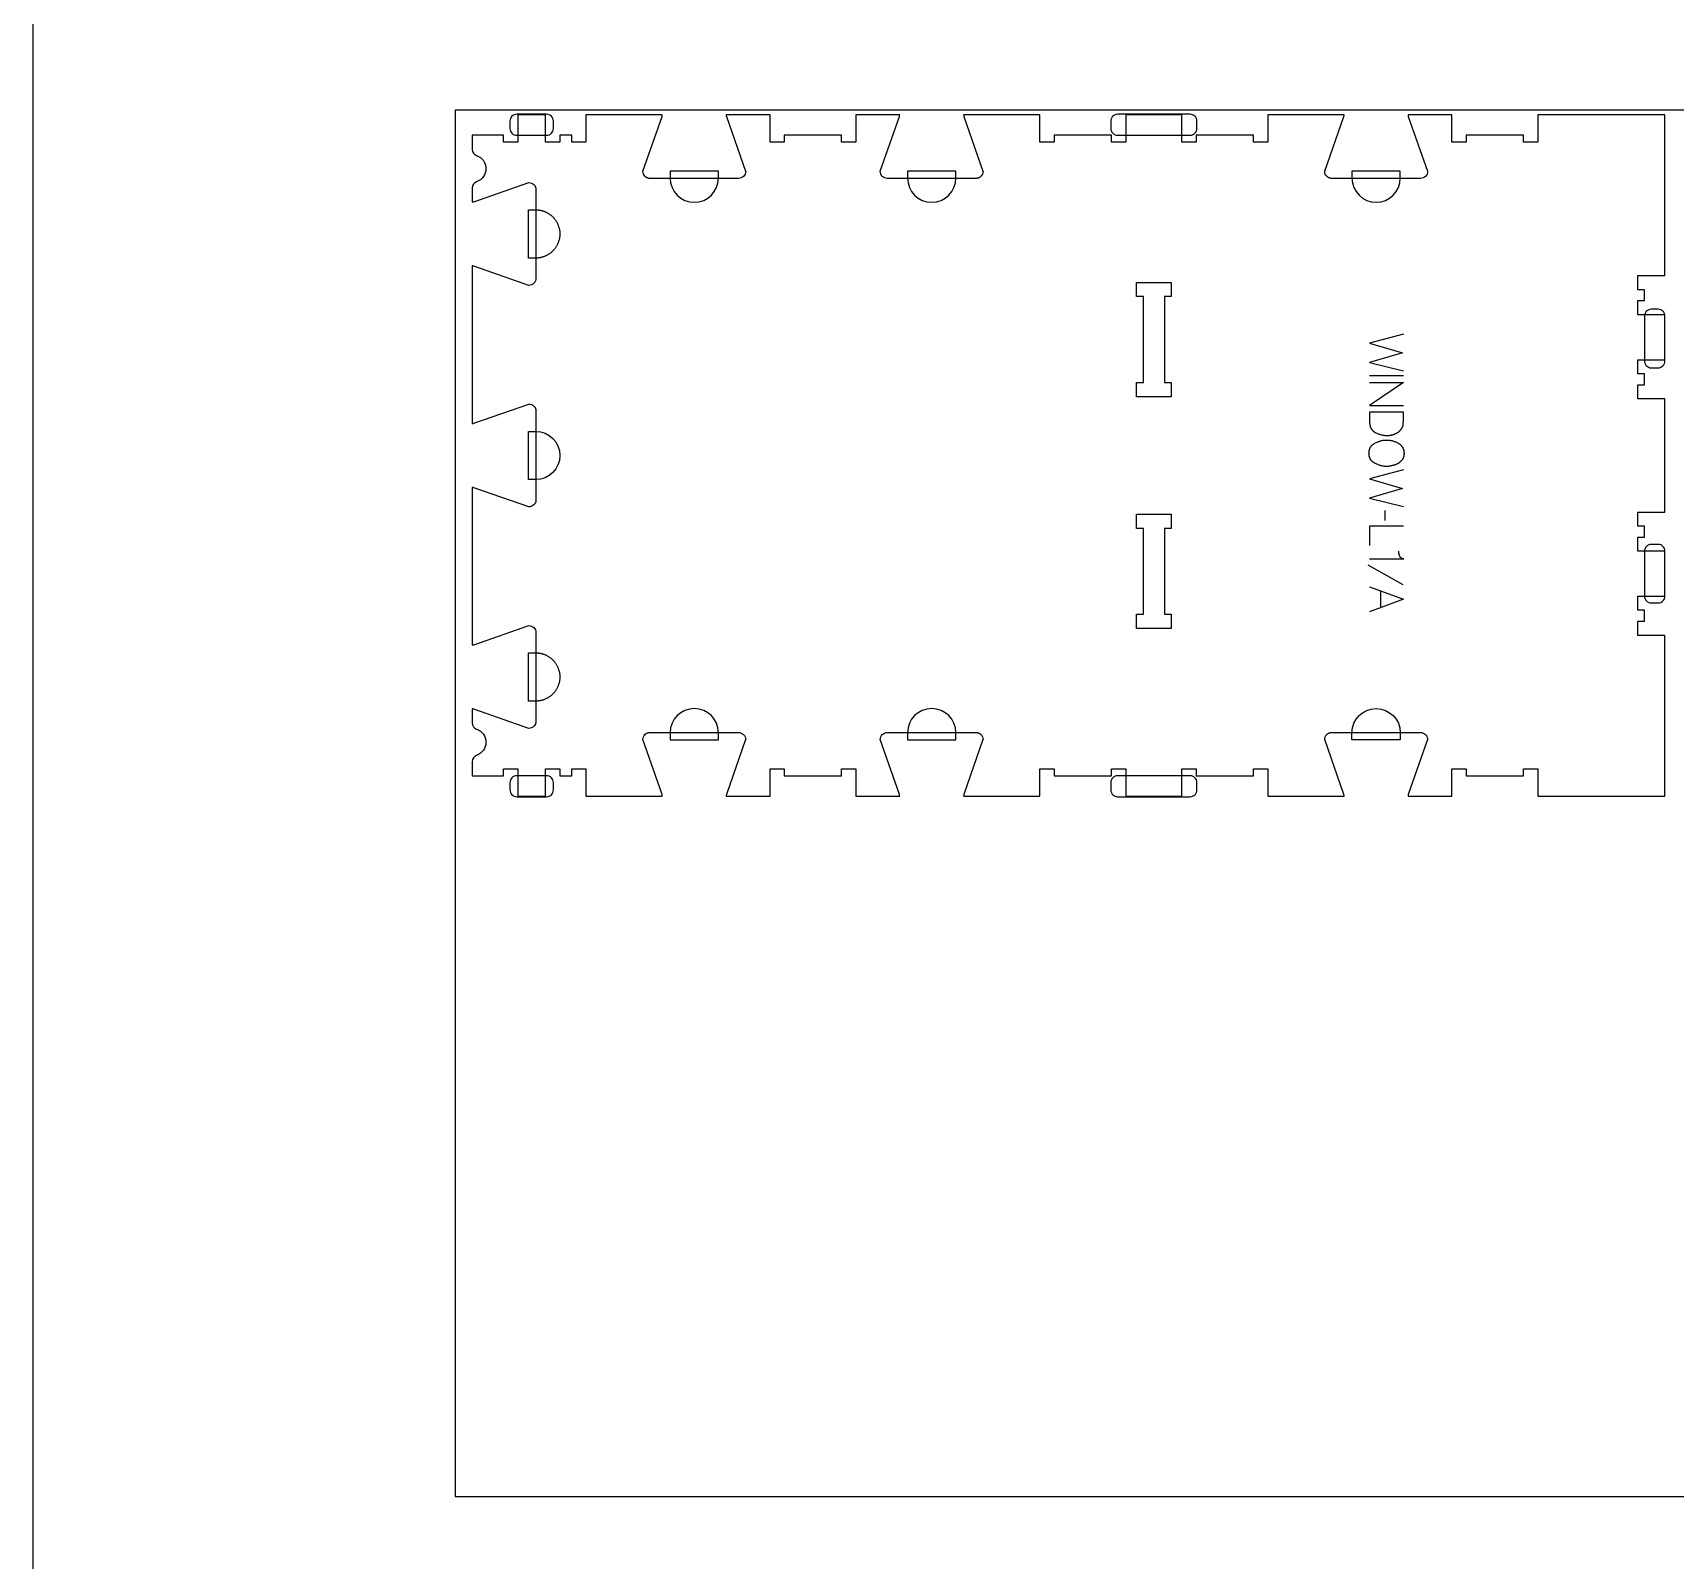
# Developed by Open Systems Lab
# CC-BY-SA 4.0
# Model space of a CAD drawing. Extents: x 0 to 4485, y 0 to 8771.
# Drawn here: x 0 to 1445, y 2387 to 3731 of the extents above; entities that cross this region are included whole.
import ezdxf

# ---------------------------------------------------------------- set-up
doc = ezdxf.new("R2010")
doc.units = 0
for name, color, linetype in [('0_SHEET_SPRUCEPLY_2440X122', 1, 'CONTINUOUS'), ('1_ANYTOOL_1MMDEEP_LABELS_S', 2, 'CONTINUOUS'), ('3_ANYTOOL_CUTTHROUGH_INSID', 4, 'CONTINUOUS'), ('4_ANYTOOL_CUTTHROUGH_OUTSI', 5, 'CONTINUOUS'), ('5_ANYTOOL_HALF_MILL_9MM_IN', 3, 'CONTINUOUS'), ('DONOTCUT', 7, 'CONTINUOUS')]:
    doc.layers.add(name, color=color, linetype=linetype)

msp = doc.modelspace()

# ---------------------------------------------------------------- linework, layer by layer
at = {"layer": '0_SHEET_SPRUCEPLY_2440X122'}
msp.add_lwpolyline([(371.7, 3662.6), (371.7, 2442.6), (2811.7, 2442.6), (2811.7, 3662.6)], close=True, dxfattribs=at)
at = {"layer": '1_ANYTOOL_1MMDEEP_LABELS_S', "color": 2}
for points in [[(1206.2, 3465.3), (1176.2, 3457.6), (1205.3, 3449.1), (1176.2, 3440.6), (1206.2, 3433.1)], [(1206.2, 3428.8), (1176.2, 3428.8)], [(1176.2, 3422.8), (1206.2, 3422.8), (1176.2, 3402.7), (1206.2, 3402.7)], [(1206.2, 3345.9), (1176.2, 3338.2), (1205.3, 3329.7), (1176.2, 3321.2), (1206.2, 3313.7)], [(1190.1, 3301.5), (1190, 3310.3)], [(1206.2, 3296.4), (1176.2, 3296.4), (1176.2, 3279.3)], [(1176.2, 3267.6), (1206.3, 3267.6), (1206.1, 3267.6), (1206, 3267.6), (1205.8, 3267.6), (1205.7, 3267.7), (1205.5, 3267.7), (1205.4, 3267.8), (1205.3, 3267.8), (1205.1, 3267.8), (1205, 3267.9), (1204.9, 3268), (1204.8, 3268), (1204.8, 3268), (1204.7, 3268), (1204.6, 3268.1), (1204.6, 3268.1), (1204.5, 3268.1), (1204.5, 3268.2), (1204.4, 3268.2), (1204.4, 3268.3), (1204.3, 3268.3), (1204.2, 3268.3), (1204.2, 3268.4), (1204.1, 3268.4), (1204.1, 3268.5), (1204, 3268.5), (1204, 3268.5), (1203.9, 3268.6), (1203.9, 3268.6), (1203.8, 3268.7), (1203.8, 3268.7), (1203.7, 3268.8), (1203.7, 3268.8), (1203.6, 3268.9), (1203.5, 3269), (1203.4, 3269.2), (1203.3, 3269.3), (1203.3, 3269.4), (1203.2, 3269.5), (1203.1, 3269.6), (1203, 3269.8), (1203, 3269.9), (1202.9, 3270), (1202.9, 3270.2), (1202.7, 3270.5), (1202.6, 3270.8), (1202.5, 3271), (1202.4, 3271.3), (1202.3, 3271.6), (1202.3, 3271.9), (1202.2, 3272.2), (1202.1, 3272.4), (1202.1, 3272.7), (1202, 3273), (1202, 3273.2), (1202, 3273.5), (1201.9, 3273.8), (1201.9, 3274), (1201.9, 3274.3), (1201.9, 3274.6)], [(1205.7, 3244.9), (1175, 3262)], [(1176.2, 3243.1), (1206.2, 3232.3), (1176.2, 3221.2)], [(1185.8, 3239.7), (1185.8, 3224.8)]]:
    msp.add_lwpolyline(points, dxfattribs=at)
for points in [[(1206.2, 3396.7), (1176.2, 3396.7), (1176.3, 3388.1), (1176.3, 3387.7), (1176.3, 3387.3), (1176.4, 3386.9), (1176.4, 3386.5), (1176.4, 3386.1), (1176.5, 3385.8), (1176.6, 3385.4), (1176.7, 3385.1), (1176.7, 3384.7), (1176.8, 3384.4), (1176.9, 3384), (1177, 3383.7), (1177.2, 3383.4), (1177.2, 3383.2), (1177.3, 3383.1), (1177.4, 3382.9), (1177.4, 3382.8), (1177.5, 3382.6), (1177.6, 3382.5), (1177.7, 3382.3), (1177.8, 3382.2), (1177.8, 3382.1), (1177.9, 3381.9), (1178, 3381.8), (1178.1, 3381.7), (1178.2, 3381.5), (1178.3, 3381.4), (1178.4, 3381.3), (1178.5, 3381.1), (1178.6, 3381), (1178.7, 3380.9), (1178.8, 3380.8), (1178.9, 3380.7), (1179, 3380.5), (1179.2, 3380.4), (1179.3, 3380.3), (1179.4, 3380.2), (1179.5, 3380.1), (1179.6, 3380), (1179.8, 3379.9), (1179.9, 3379.8), (1180, 3379.7), (1180.2, 3379.6), (1180.3, 3379.5), (1180.4, 3379.4), (1180.7, 3379.2), (1181, 3379), (1181.3, 3378.9), (1181.9, 3378.6), (1182.6, 3378.3), (1183.2, 3378), (1183.8, 3377.7), (1184.5, 3377.5), (1185.1, 3377.3), (1185.8, 3377.1), (1186.4, 3376.9), (1187.1, 3376.8), (1187.8, 3376.6), (1188.4, 3376.5), (1189.1, 3376.4), (1189.8, 3376.3), (1190.5, 3376.3), (1191.2, 3376.3), (1191.9, 3376.3), (1192.5, 3376.3), (1193.1, 3376.3), (1193.7, 3376.3), (1194.3, 3376.4), (1194.8, 3376.5), (1195.1, 3376.5), (1195.4, 3376.6), (1195.7, 3376.7), (1196, 3376.7), (1196.2, 3376.8), (1196.5, 3376.9), (1196.8, 3377), (1197.1, 3377), (1197.3, 3377.1), (1197.6, 3377.2), (1197.9, 3377.3), (1198.1, 3377.4), (1198.4, 3377.5), (1198.7, 3377.7), (1199.2, 3377.9), (1199.7, 3378.2), (1200.2, 3378.4), (1200.7, 3378.7), (1201, 3378.9), (1201.3, 3379.1), (1201.6, 3379.3), (1201.9, 3379.5), (1202.2, 3379.7), (1202.4, 3380), (1202.7, 3380.2), (1202.9, 3380.4), (1203.2, 3380.6), (1203.4, 3380.8), (1203.6, 3381.1), (1203.8, 3381.3), (1204, 3381.5), (1204.2, 3381.8), (1204.4, 3382), (1204.5, 3382.3), (1204.7, 3382.5), (1204.8, 3382.8), (1205, 3383), (1205.1, 3383.3), (1205.2, 3383.5), (1205.3, 3383.8), (1205.4, 3384.1), (1205.5, 3384.3), (1205.6, 3384.6), (1205.7, 3384.9), (1205.8, 3385.2), (1205.8, 3385.5), (1205.9, 3385.8), (1205.9, 3386.1), (1205.9, 3386.3), (1205.9, 3386.6), (1206, 3389.1), (1206.1, 3391.6), (1206.2, 3394.1)], [(1206.6, 3360.2), (1206.6, 3359.8), (1206.5, 3359.4), (1206.5, 3359.1), (1206.5, 3358.7), (1206.4, 3358.6), (1206.4, 3358.4), (1206.4, 3358.2), (1206.4, 3358.1), (1206.3, 3357.9), (1206.3, 3357.7), (1206.2, 3357.6), (1206.2, 3357.4), (1206.1, 3357.3), (1206.1, 3357.1), (1206, 3356.9), (1206, 3356.8), (1205.9, 3356.6), (1205.9, 3356.5), (1205.8, 3356.3), (1205.7, 3356.2), (1205.7, 3356), (1205.6, 3355.9), (1205.5, 3355.8), (1205.4, 3355.6), (1205.3, 3355.5), (1205.3, 3355.4), (1205.2, 3355.2), (1205.1, 3355.1), (1204.9, 3354.8), (1204.7, 3354.6), (1204.5, 3354.3), (1204.3, 3354.1), (1204.1, 3353.8), (1203.9, 3353.6), (1203.6, 3353.4), (1203.4, 3353.2), (1203.2, 3353), (1202.9, 3352.8), (1202.7, 3352.6), (1202.4, 3352.4), (1202.2, 3352.2), (1201.9, 3352), (1201.6, 3351.8), (1201.3, 3351.6), (1201, 3351.5), (1200.8, 3351.3), (1200.5, 3351.2), (1200.2, 3351), (1199.9, 3350.9), (1199.6, 3350.7), (1199.3, 3350.6), (1198.9, 3350.5), (1198.6, 3350.3), (1198.3, 3350.2), (1198, 3350.1), (1197.7, 3350), (1197.3, 3349.9), (1197, 3349.8), (1196.7, 3349.7), (1196.3, 3349.7), (1195.6, 3349.5), (1195, 3349.4), (1194.3, 3349.3), (1193.6, 3349.2), (1193, 3349.1), (1192.3, 3349.1), (1191.7, 3349.1), (1191, 3349), (1190.4, 3349.1), (1189.8, 3349.1), (1189.1, 3349.1), (1188.5, 3349.2), (1187.9, 3349.3), (1187.2, 3349.4), (1186.6, 3349.6), (1185.9, 3349.7), (1185.3, 3349.9), (1184.7, 3350.1), (1184, 3350.3), (1183.4, 3350.6), (1182.8, 3350.9), (1182.1, 3351.2), (1181.5, 3351.5), (1180.8, 3351.8), (1180.5, 3352), (1180.2, 3352.2), (1179.9, 3352.4), (1179.7, 3352.5), (1179.4, 3352.7), (1179.1, 3353), (1178.9, 3353.2), (1178.6, 3353.4), (1178.5, 3353.5), (1178.4, 3353.6), (1178.3, 3353.7), (1178.2, 3353.8), (1178, 3354), (1177.9, 3354.1), (1177.8, 3354.2), (1177.7, 3354.3), (1177.6, 3354.5), (1177.5, 3354.6), (1177.5, 3354.7), (1177.4, 3354.8), (1177.3, 3355), (1177.2, 3355.1), (1177.1, 3355.2), (1177, 3355.4), (1176.9, 3355.5), (1176.9, 3355.6), (1176.8, 3355.8), (1176.7, 3355.9), (1176.7, 3356.1), (1176.6, 3356.2), (1176.5, 3356.4), (1176.5, 3356.5), (1176.4, 3356.7), (1176.4, 3356.8), (1176.3, 3357), (1176.2, 3357.1), (1176.2, 3357.4), (1176.1, 3357.7), (1176, 3358.1), (1175.9, 3358.4), (1175.9, 3358.7), (1175.8, 3359.1), (1175.8, 3359.4), (1175.8, 3359.8), (1175.8, 3360.2), (1175.7, 3360.5), (1175.8, 3360.9), (1175.8, 3361.3), (1175.8, 3361.7), (1175.8, 3362), (1175.9, 3362.4), (1175.9, 3362.7), (1176, 3363.1), (1176.1, 3363.4), (1176.2, 3363.7), (1176.3, 3364.1), (1176.3, 3364.2), (1176.4, 3364.4), (1176.4, 3364.5), (1176.5, 3364.7), (1176.5, 3364.8), (1176.6, 3365), (1176.7, 3365.1), (1176.7, 3365.3), (1176.8, 3365.4), (1176.9, 3365.6), (1177, 3365.7), (1177, 3365.8), (1177.1, 3366), (1177.2, 3366.1), (1177.3, 3366.3), (1177.4, 3366.4), (1177.5, 3366.5), (1177.6, 3366.7), (1177.7, 3366.8), (1177.8, 3366.9), (1177.9, 3367), (1178, 3367.2), (1178.1, 3367.3), (1178.2, 3367.4), (1178.3, 3367.5), (1178.4, 3367.6), (1178.5, 3367.8), (1178.7, 3367.9), (1178.8, 3368), (1178.9, 3368.1), (1179.2, 3368.3), (1179.4, 3368.5), (1179.7, 3368.7), (1180, 3368.9), (1180.3, 3369.1), (1180.6, 3369.3), (1180.9, 3369.5), (1181.6, 3369.8), (1182.2, 3370.1), (1182.9, 3370.4), (1183.5, 3370.7), (1184.2, 3370.9), (1184.8, 3371.1), (1185.5, 3371.4), (1186.1, 3371.5), (1186.8, 3371.7), (1187.4, 3371.8), (1188.1, 3372), (1188.7, 3372.1), (1189.4, 3372.1), (1190, 3372.2), (1190.7, 3372.2), (1191.3, 3372.2), (1192, 3372.2), (1192.7, 3372.2), (1193.4, 3372.1), (1194.1, 3372), (1194.8, 3371.9), (1195.4, 3371.8), (1196.1, 3371.7), (1196.7, 3371.5), (1197.4, 3371.3), (1198, 3371.1), (1198.7, 3370.9), (1199.3, 3370.6), (1199.9, 3370.3), (1200.5, 3370), (1201.1, 3369.7), (1201.7, 3369.3), (1202, 3369.2), (1202.3, 3369), (1202.6, 3368.8), (1202.9, 3368.6), (1203.1, 3368.3), (1203.4, 3368.1), (1203.6, 3367.9), (1203.8, 3367.7), (1204, 3367.6), (1204.1, 3367.4), (1204.2, 3367.3), (1204.3, 3367.2), (1204.4, 3367.1), (1204.5, 3366.9), (1204.6, 3366.8), (1204.7, 3366.7), (1204.8, 3366.6), (1204.9, 3366.4), (1205, 3366.3), (1205, 3366.2), (1205.1, 3366), (1205.2, 3365.9), (1205.3, 3365.7), (1205.4, 3365.6), (1205.4, 3365.5), (1205.5, 3365.3), (1205.6, 3365), (1205.8, 3364.7), (1205.9, 3364.4), (1206, 3364.1), (1206.1, 3363.8), (1206.2, 3363.4), (1206.3, 3363.1), (1206.3, 3362.8), (1206.4, 3362.4), (1206.4, 3362.1), (1206.5, 3361.7), (1206.5, 3361.3), (1206.5, 3361), (1206.6, 3360.6)]]:
    msp.add_lwpolyline(points, close=True, dxfattribs=at)
at = {"layer": '3_ANYTOOL_CUTTHROUGH_INSID', "color": 4}
for points in [[(971.5, 3510.9), (1001.7, 3510.9), (1001.7, 3498.4), (995.7, 3498.4), (995.7, 3422.9), (1001.7, 3422.9), (1001.7, 3410.4), (971.2, 3410.4), (971.2, 3422.9), (977.2, 3422.9), (977.2, 3498.4), (971.2, 3498.4), (971.2, 3510.9)], [(1001.5, 3206.4), (971.2, 3206.4), (971.2, 3218.9), (977.2, 3218.9), (977.2, 3294.4), (971.2, 3294.4), (971.2, 3306.9), (1001.7, 3306.9), (1001.7, 3294.4), (995.7, 3294.4), (995.7, 3218.9), (1001.7, 3218.9), (1001.7, 3206.4)]]:
    msp.add_lwpolyline(points, close=True, dxfattribs=at)
at = {"layer": '4_ANYTOOL_CUTTHROUGH_OUTSI', "color": 5}
msp.add_lwpolyline([(819, 3058.9), (886.2, 3058.9), (886.2, 3082.9), (898.7, 3082.9), (898.7, 3076.9), (949.2, 3076.9), (949.2, 3082.9), (961.7, 3082.9), (961.7, 3058.9), (1011.2, 3058.9), (1011.2, 3082.9), (1023.7, 3082.9), (1023.7, 3076.9), (1074.2, 3076.9), (1074.2, 3082.9), (1086.7, 3082.9), (1086.7, 3058.9), (1153.9, 3058.9), (1153.9, 3058.9, 0.061485), (1153.7, 3060.3), (1136.8, 3108.6), (1136.8, 3108.7), (1136.8, 3108.7, -0.198912), (1138.6, 3113.1), (1138.7, 3113.2), (1138.8, 3113.3), (1138.9, 3113.4), (1139, 3113.5), (1139.2, 3113.6), (1139.3, 3113.7), (1139.4, 3113.8), (1139.5, 3113.9), (1139.7, 3114), (1139.8, 3114), (1139.9, 3114.1), (1140.1, 3114.2), (1140.2, 3114.3), (1140.3, 3114.3), (1140.5, 3114.4), (1140.6, 3114.5), (1140.8, 3114.5), (1140.9, 3114.6), (1141.1, 3114.6), (1141.2, 3114.7), (1141.3, 3114.7), (1141.5, 3114.7), (1141.6, 3114.8), (1141.8, 3114.8), (1142, 3114.8), (1142.1, 3114.9), (1142.3, 3114.9), (1142.4, 3114.9), (1142.6, 3114.9), (1142.7, 3114.9), (1142.9, 3114.9), (1143, 3114.9), (1221, 3114.9, -0.414214), (1227.3, 3108.7), (1227.3, 3108.6), (1227.2, 3108.6), (1210.3, 3060.3), (1210.3, 3060.3, 0.061485), (1210.1, 3058.9), (1248.7, 3058.9), (1248.7, 3082.9), (1261.2, 3082.9), (1261.2, 3076.9), (1311.7, 3076.9), (1311.7, 3082.9), (1324.2, 3082.9), (1324.2, 3058.9), (1436.2, 3058.9), (1436.2, 3200.4), (1412.2, 3200.4), (1412.2, 3212.9), (1418.2, 3212.9), (1418.2, 3222.4), (1412.2, 3222.4), (1412.2, 3234.9), (1436.2, 3234.9), (1436.2, 3274.4), (1412.2, 3274.4), (1412.2, 3286.9), (1418.2, 3286.9), (1418.2, 3296.4), (1412.2, 3296.4), (1412.2, 3308.9), (1436.2, 3308.9), (1436.2, 3408.4), (1412.2, 3408.4), (1412.2, 3420.9), (1418.2, 3420.9), (1418.2, 3430.4), (1412.2, 3430.4), (1412.2, 3442.9), (1436.2, 3442.9), (1436.2, 3482.4), (1412.2, 3482.4), (1412.2, 3494.9), (1418.2, 3494.9), (1418.2, 3504.4), (1412.2, 3504.4), (1412.2, 3516.9), (1436.2, 3516.9), (1436.2, 3658.4), (1324.2, 3658.4), (1324.2, 3634.4), (1311.7, 3634.4), (1311.7, 3640.4), (1261.2, 3640.4), (1261.2, 3634.4), (1248.7, 3634.4), (1248.7, 3658.4), (1210.1, 3658.4), (1210.1, 3658.4, 0.061485), (1210.3, 3657), (1227.3, 3608.7), (1227.3, 3608.7), (1227.3, 3608.7, -0.414214), (1221, 3602.4), (1143, 3602.4), (1142.9, 3602.4), (1142.7, 3602.4), (1142.6, 3602.5), (1142.4, 3602.5), (1142.3, 3602.5), (1142.1, 3602.5), (1142, 3602.5), (1141.8, 3602.6), (1141.6, 3602.6), (1141.5, 3602.6), (1141.3, 3602.7), (1141.2, 3602.7), (1141.1, 3602.7), (1140.9, 3602.8), (1140.8, 3602.9), (1140.6, 3602.9), (1140.5, 3603), (1140.3, 3603), (1140.2, 3603.1), (1140.1, 3603.2), (1139.9, 3603.3), (1139.8, 3603.3), (1139.7, 3603.4), (1139.5, 3603.5), (1139.4, 3603.6), (1139.3, 3603.7), (1139.2, 3603.8), (1139, 3603.9), (1138.9, 3604), (1138.8, 3604.1), (1138.7, 3604.2), (1138.6, 3604.3, -0.198912), (1136.8, 3608.7), (1136.8, 3608.7), (1136.8, 3608.8), (1153.7, 3657), (1153.7, 3657, 0.061485), (1153.9, 3658.4), (1086.7, 3658.4), (1086.7, 3634.4), (1074.2, 3634.4), (1074.2, 3640.4), (1023.7, 3640.4), (1023.7, 3634.4), (1011.2, 3634.4), (1011.2, 3658.4), (961.7, 3658.4), (961.7, 3634.4), (949.2, 3634.4), (949.2, 3640.4), (898.7, 3640.4), (898.7, 3634.4), (886.2, 3634.4), (886.2, 3658.4), (836.5, 3658.4), (819, 3658.4), (819, 3658.4, 0.061485), (819.3, 3657), (836.1, 3608.8), (836.2, 3608.7), (836.2, 3608.7), (836.2, 3608.7, -0.198912), (834.3, 3604.3), (834.2, 3604.2), (834.1, 3604.1), (834, 3604), (833.9, 3603.9), (833.8, 3603.8), (833.6, 3603.7), (833.5, 3603.6), (833.4, 3603.5), (833.3, 3603.4), (833.1, 3603.3), (833, 3603.3), (832.9, 3603.2), (832.7, 3603.1), (832.6, 3603), (832.4, 3603), (832.3, 3602.9), (832.2, 3602.9), (832, 3602.8), (831.9, 3602.7), (831.7, 3602.7), (831.6, 3602.7), (831.4, 3602.6), (831.3, 3602.6), (831.1, 3602.6), (831, 3602.5), (830.8, 3602.5), (830.7, 3602.5), (830.5, 3602.5), (830.4, 3602.5), (830.2, 3602.4), (830.1, 3602.4), (829.9, 3602.4), (751.9, 3602.4, -0.414214), (745.7, 3608.7), (745.7, 3608.7), (745.7, 3608.8), (762.6, 3657), (762.6, 3657, 0.061485), (762.8, 3658.4), (724.2, 3658.4), (724.2, 3634.4), (711.7, 3634.4), (711.7, 3640.4), (661.2, 3640.4), (661.2, 3634.4), (648.7, 3634.4), (648.7, 3658.4), (610.1, 3658.4), (610.1, 3658.4, 0.061485), (610.3, 3657), (627.2, 3608.8), (627.3, 3608.7), (627.3, 3608.7), (627.3, 3608.7, -0.414214), (621, 3602.4), (543, 3602.4), (542.9, 3602.4), (542.7, 3602.4), (542.6, 3602.5), (542.4, 3602.5), (542.3, 3602.5), (542.1, 3602.5), (542, 3602.5), (541.8, 3602.6), (541.6, 3602.6), (541.5, 3602.6), (541.3, 3602.7), (541.2, 3602.7), (541.1, 3602.7), (540.9, 3602.8), (540.8, 3602.9), (540.6, 3602.9), (540.5, 3603), (540.3, 3603), (540.2, 3603.1), (540.1, 3603.2), (539.9, 3603.3), (539.8, 3603.3), (539.7, 3603.4), (539.5, 3603.5), (539.4, 3603.6), (539.3, 3603.7), (539.2, 3603.8), (539, 3603.9), (538.9, 3604), (538.8, 3604.1), (538.7, 3604.2), (538.6, 3604.3, -0.198912), (536.8, 3608.7), (536.8, 3608.7), (536.8, 3608.8), (553.7, 3657), (553.7, 3657, 0.061485), (553.9, 3658.4), (486.7, 3658.4), (486.7, 3634.4), (474.2, 3634.4), (474.2, 3640.4), (463.7, 3640.4), (463.7, 3634.4), (451.2, 3634.4), (451.2, 3658.4), (426.7, 3658.4), (426.7, 3634.4), (414.2, 3634.4), (414.2, 3640.4), (386.7, 3640.4), (386.7, 3628), (386.7, 3628, 0.317837), (390.5, 3622.6, -0.317837), (398.7, 3611.1, -0.317837), (390.5, 3599.5, 0.317837), (386.7, 3594.1), (386.7, 3581.7, 0.061485), (388.1, 3581.9), (436.4, 3598.8), (436.4, 3598.8), (436.5, 3598.8), (436.5, 3598.8, -0.198912), (440.9, 3597), (441, 3596.9), (441.1, 3596.8), (441.2, 3596.7), (441.3, 3596.6), (441.4, 3596.4), (441.5, 3596.3), (441.6, 3596.2), (441.7, 3596.1), (441.7, 3595.9), (441.8, 3595.8), (441.9, 3595.7), (442, 3595.5), (442, 3595.4), (442.1, 3595.3), (442.2, 3595.1), (442.2, 3595), (442.3, 3594.8), (442.3, 3594.7), (442.4, 3594.5), (442.4, 3594.4), (442.5, 3594.2), (442.5, 3594.1), (442.6, 3593.9), (442.6, 3593.8), (442.6, 3593.6), (442.6, 3593.5), (442.7, 3593.3), (442.7, 3593.2), (442.7, 3593), (442.7, 3592.9), (442.7, 3592.7), (442.7, 3592.6), (442.7, 3514.6, -0.414214), (436.5, 3508.3), (436.4, 3508.3), (436.4, 3508.3), (388.1, 3525.2), (388.1, 3525.2, 0.061485), (386.7, 3525.5), (386.7, 3386.8, 0.061485), (388.1, 3387), (436.4, 3403.9), (436.4, 3403.9), (436.5, 3403.9), (436.5, 3403.9, -0.198912), (440.9, 3402.1), (441, 3402), (441.1, 3401.9), (441.2, 3401.8), (441.3, 3401.7), (441.4, 3401.5), (441.5, 3401.4), (441.6, 3401.3), (441.7, 3401.2), (441.7, 3401), (441.8, 3400.9), (441.9, 3400.8), (442, 3400.6), (442, 3400.5), (442.1, 3400.4), (442.2, 3400.2), (442.2, 3400.1), (442.3, 3399.9), (442.3, 3399.8), (442.4, 3399.6), (442.4, 3399.5), (442.5, 3399.3), (442.5, 3399.2), (442.6, 3399), (442.6, 3398.9), (442.6, 3398.7), (442.6, 3398.6), (442.7, 3398.4), (442.7, 3398.3), (442.7, 3398.1), (442.7, 3398), (442.7, 3397.8), (442.7, 3397.7), (442.7, 3319.7), (442.7, 3319.5), (442.7, 3319.4), (442.7, 3319.2), (442.7, 3319.1), (442.7, 3318.9), (442.6, 3318.8), (442.6, 3318.6), (442.6, 3318.5), (442.6, 3318.3), (442.5, 3318.2), (442.5, 3318), (442.4, 3317.9), (442.4, 3317.7), (442.3, 3317.6), (442.3, 3317.4), (442.2, 3317.3), (442.2, 3317.1), (442.1, 3317), (442, 3316.9), (442, 3316.7), (441.9, 3316.6), (441.8, 3316.5), (441.7, 3316.3), (441.7, 3316.2), (441.6, 3316.1), (441.5, 3316), (441.4, 3315.8), (441.3, 3315.7), (441.2, 3315.6), (441.1, 3315.5), (441, 3315.4), (440.9, 3315.3, -0.198912), (436.5, 3313.4), (436.4, 3313.4), (436.4, 3313.4), (388.1, 3330.3), (388.1, 3330.3, 0.061485), (386.7, 3330.6), (386.7, 3191.9, 0.061485), (388.1, 3192.1), (436.4, 3209), (436.4, 3209), (436.5, 3209), (436.5, 3209, -0.414214), (442.7, 3202.8), (442.7, 3124.8), (442.7, 3124.6), (442.7, 3124.5), (442.7, 3124.3), (442.7, 3124.2), (442.7, 3124), (442.6, 3123.9), (442.6, 3123.7), (442.6, 3123.6), (442.6, 3123.4), (442.5, 3123.3), (442.5, 3123.1), (442.4, 3123), (442.4, 3122.8), (442.3, 3122.7), (442.3, 3122.5), (442.2, 3122.4), (442.2, 3122.2), (442.1, 3122.1), (442, 3122), (442, 3121.8), (441.9, 3121.7), (441.8, 3121.6), (441.7, 3121.4), (441.7, 3121.3), (441.6, 3121.2), (441.5, 3121.1), (441.4, 3120.9), (441.3, 3120.8), (441.2, 3120.7), (441.1, 3120.6), (441, 3120.5), (440.9, 3120.4, -0.198912), (436.5, 3118.5), (436.4, 3118.5), (436.4, 3118.5), (388.1, 3135.4), (388.1, 3135.4, 0.061485), (386.7, 3135.7), (386.7, 3123.3, 0.317837), (390.5, 3117.9, -0.707107), (390.5, 3094.8, 0.317837), (386.7, 3089.3), (386.7, 3076.9), (414.2, 3076.9), (414.2, 3082.9), (426.7, 3082.9), (426.7, 3058.9), (451.2, 3058.9), (451.2, 3082.9), (463.7, 3082.9), (463.7, 3082.7), (463.7, 3076.9), (474.2, 3076.9), (474.2, 3082.9), (486.7, 3082.9), (486.7, 3058.9), (536.5, 3058.9), (553.9, 3058.9), (553.9, 3058.9, 0.061485), (553.7, 3060.3), (536.8, 3108.6), (536.8, 3108.6), (536.8, 3108.7), (536.8, 3108.7, -0.198912), (538.6, 3113.1), (538.7, 3113.2), (538.8, 3113.3), (538.9, 3113.4), (539, 3113.5), (539.2, 3113.6), (539.3, 3113.7), (539.4, 3113.8), (539.5, 3113.9), (539.7, 3114), (539.8, 3114), (539.9, 3114.1), (540.1, 3114.2), (540.2, 3114.3), (540.3, 3114.3), (540.5, 3114.4), (540.6, 3114.5), (540.8, 3114.5), (540.9, 3114.6), (541.1, 3114.6), (541.2, 3114.7), (541.3, 3114.7), (541.5, 3114.7), (541.6, 3114.8), (541.8, 3114.8), (542, 3114.8), (542.1, 3114.9), (542.3, 3114.9), (542.4, 3114.9), (542.6, 3114.9), (542.7, 3114.9), (542.9, 3114.9), (543, 3114.9), (621, 3114.9, -0.414214), (627.3, 3108.7), (627.3, 3108.6), (627.2, 3108.6), (610.3, 3060.3), (610.3, 3060.3, 0.061485), (610.1, 3058.9), (648.7, 3058.9), (648.7, 3082.7), (648.7, 3082.9), (661.2, 3082.9), (661.2, 3082.7), (661.2, 3076.9), (711.7, 3076.9), (711.7, 3082.9), (724.2, 3082.9), (724.2, 3082.7), (724.2, 3058.9), (762.8, 3058.9), (762.8, 3058.9, 0.061485), (762.6, 3060.3), (745.7, 3108.6), (745.7, 3108.6), (745.7, 3108.7), (745.7, 3108.7, -0.414214), (751.9, 3114.9), (829.9, 3114.9), (830.1, 3114.9), (830.2, 3114.9), (830.4, 3114.9), (830.5, 3114.9), (830.7, 3114.9), (830.8, 3114.9), (831, 3114.8), (831.1, 3114.8), (831.3, 3114.8), (831.4, 3114.7), (831.6, 3114.7), (831.7, 3114.7), (831.9, 3114.6), (832, 3114.6), (832.2, 3114.5), (832.3, 3114.5), (832.4, 3114.4), (832.6, 3114.3), (832.7, 3114.3), (832.9, 3114.2), (833, 3114.1), (833.1, 3114), (833.3, 3114), (833.4, 3113.9), (833.5, 3113.8), (833.6, 3113.7), (833.8, 3113.6), (833.9, 3113.5), (834, 3113.4), (834.1, 3113.3), (834.2, 3113.2), (834.3, 3113.1, -0.198912), (836.2, 3108.7), (836.2, 3108.6), (836.1, 3108.6), (819.3, 3060.3), (819.3, 3060.3, 0.061485)], format="xyb", close=True, dxfattribs=at)
at = {"layer": '5_ANYTOOL_HALF_MILL_9MM_IN'}
for points in [[(425.8, 3658.9, 0.414214), (419.8, 3652.9), (419.8, 3646.4, 0.414214), (425.8, 3640.4), (452.1, 3640.4, 0.414214), (458.1, 3646.4), (458.1, 3652.9, 0.414214), (452.1, 3658.9)], [(954.6, 3658.9, 0.414214), (948.6, 3652.9), (948.6, 3646.4, 0.414214), (954.6, 3640.4), (1018.3, 3640.4, 0.414214), (1024.3, 3646.4), (1024.3, 3652.9, 0.414214), (1018.3, 3658.9)], [(560.8, 3602.7, 1), (603.3, 3602.7), (603.3, 3602.9), (603.3, 3608.9), (560.8, 3608.9), (560.8, 3602.9), (560.8, 3602.7)], [(769.7, 3602.7, 1), (812.2, 3602.7), (812.2, 3602.9), (812.2, 3608.9), (769.7, 3608.9), (769.7, 3602.9), (769.7, 3602.7)], [(1160.8, 3602.7, 1), (1203.3, 3602.7), (1203.3, 3602.9), (1203.3, 3608.9), (1160.8, 3608.9), (1160.8, 3602.9), (1160.8, 3602.7)], [(1424.2, 3487.3, 0.414214), (1418.2, 3481.3), (1418.2, 3441.8, 0.414214), (1424.2, 3435.8), (1430.2, 3435.8, 0.414214), (1436.2, 3441.8), (1436.2, 3481.3, 0.414214), (1430.2, 3487.3)], [(442.5, 3379.9, -1), (442.5, 3337.4), (442.2, 3337.4), (436.2, 3337.4), (436.2, 3379.9), (442.2, 3379.9), (442.5, 3379.9)], [(1424.2, 3280.4, 0.414214), (1418.2, 3274.4), (1418.2, 3234.9, 0.414214), (1424.2, 3228.9), (1430.2, 3228.9, 0.414214), (1436.2, 3234.9), (1436.2, 3274.4, 0.414214), (1430.2, 3280.4)], [(603.3, 3114.7, 1), (560.8, 3114.7), (560.8, 3114.4), (560.8, 3108.4), (603.3, 3108.4), (603.3, 3114.4), (603.3, 3114.7)], [(812.2, 3114.7, 1), (769.7, 3114.7), (769.7, 3114.4), (769.7, 3108.4), (812.2, 3108.4), (812.2, 3114.4), (812.2, 3114.7)], [(1160.8, 3114.7, -1), (1203.3, 3114.7), (1203.3, 3114.4), (1203.3, 3108.4), (1160.8, 3108.4), (1160.8, 3114.4), (1160.8, 3114.7)], [(425.8, 3076.9, 0.414214), (419.8, 3070.9), (419.8, 3064.4, 0.414214), (425.8, 3058.4), (452.1, 3058.4, 0.414214), (458.1, 3064.4), (458.1, 3070.9, 0.414214), (452.1, 3076.9)], [(954.6, 3076.9, 0.414214), (948.6, 3070.9), (948.6, 3064.4, 0.414214), (954.6, 3058.4), (1018.3, 3058.4, 0.414214), (1024.3, 3064.4), (1024.3, 3070.9, 0.414214), (1018.3, 3076.9)]]:
    msp.add_lwpolyline(points, format="xyb", close=True, dxfattribs=at)
for points in [[(442.5, 3574.8), (442.9, 3574.8), (443.4, 3574.8), (443.9, 3574.8), (444.4, 3574.7), (444.9, 3574.7), (445.3, 3574.6), (445.8, 3574.6), (446.3, 3574.5), (446.8, 3574.4), (447.3, 3574.3), (447.8, 3574.1), (448.3, 3574), (448.8, 3573.9), (449.3, 3573.7), (449.8, 3573.5), (450.3, 3573.3), (450.8, 3573.1), (451.3, 3572.9), (451.7, 3572.7), (452.2, 3572.5), (452.7, 3572.2), (453.2, 3571.9), (453.6, 3571.7), (454.1, 3571.4), (454.5, 3571.1), (455, 3570.8), (455.4, 3570.4), (455.9, 3570.1), (456.3, 3569.7), (456.7, 3569.4), (457.1, 3569), (457.5, 3568.6), (457.9, 3568.2), (458.2, 3567.8), (458.6, 3567.4), (459, 3567), (459.3, 3566.5), (459.6, 3566.1), (459.9, 3565.7), (460.2, 3565.2), (460.5, 3564.8), (460.8, 3564.3), (461.1, 3563.8), (461.3, 3563.3), (461.6, 3562.9), (461.8, 3562.4), (462, 3561.9), (462.2, 3561.4), (462.4, 3560.9), (462.6, 3560.4), (462.7, 3559.9), (462.9, 3559.4), (463, 3558.9), (463.1, 3558.4), (463.3, 3557.9), (463.4, 3557.5), (463.4, 3557), (463.5, 3556.5), (463.6, 3556), (463.6, 3555.5), (463.7, 3555), (463.7, 3554.5), (463.7, 3554.1), (463.7, 3553.6), (463.7, 3553.1), (463.7, 3552.6), (463.7, 3552.2), (463.6, 3551.7), (463.6, 3551.2), (463.5, 3550.7), (463.4, 3550.2), (463.4, 3549.7), (463.3, 3549.2), (463.1, 3548.7), (463, 3548.2), (462.9, 3547.7), (462.7, 3547.2), (462.6, 3546.7), (462.4, 3546.3), (462.2, 3545.8), (462, 3545.3), (461.8, 3544.8), (461.6, 3544.3), (461.3, 3543.8), (461.1, 3543.3), (460.8, 3542.9), (460.5, 3542.4), (460.2, 3542), (459.9, 3541.5), (459.6, 3541.1), (459.3, 3540.6), (459, 3540.2), (458.6, 3539.8), (458.2, 3539.4), (457.9, 3539), (457.5, 3538.6), (457.1, 3538.2), (456.7, 3537.8), (456.3, 3537.4), (455.9, 3537.1), (455.4, 3536.7), (455, 3536.4), (454.5, 3536.1), (454.1, 3535.8), (453.6, 3535.5), (453.2, 3535.2), (452.7, 3535), (452.2, 3534.7), (451.7, 3534.5), (451.3, 3534.2), (450.8, 3534), (450.3, 3533.8), (449.8, 3533.6), (449.3, 3533.5), (448.8, 3533.3), (448.3, 3533.2), (447.8, 3533), (447.3, 3532.9), (446.8, 3532.8), (446.3, 3532.7), (445.8, 3532.6), (445.3, 3532.5), (444.9, 3532.5), (444.4, 3532.4), (443.9, 3532.4), (443.4, 3532.4), (442.9, 3532.3), (442.5, 3532.3), (442.2, 3532.3), (436.2, 3532.3), (436.2, 3574.8), (442.2, 3574.8), (442.5, 3574.8)], [(442.5, 3185), (442.9, 3185), (443.4, 3185), (443.9, 3185), (444.4, 3184.9), (444.9, 3184.9), (445.3, 3184.8), (445.8, 3184.8), (446.3, 3184.7), (446.8, 3184.6), (447.3, 3184.5), (447.8, 3184.3), (448.3, 3184.2), (448.8, 3184.1), (449.3, 3183.9), (449.8, 3183.7), (450.3, 3183.5), (450.8, 3183.3), (451.3, 3183.1), (451.7, 3182.9), (452.2, 3182.7), (452.7, 3182.4), (453.2, 3182.1), (453.6, 3181.9), (454.1, 3181.6), (454.5, 3181.3), (455, 3181), (455.4, 3180.6), (455.9, 3180.3), (456.3, 3179.9), (456.7, 3179.6), (457.1, 3179.2), (457.5, 3178.8), (457.9, 3178.4), (458.2, 3178), (458.6, 3177.6), (459, 3177.2), (459.3, 3176.7), (459.6, 3176.3), (459.9, 3175.9), (460.2, 3175.4), (460.5, 3175), (460.8, 3174.5), (461.1, 3174), (461.3, 3173.5), (461.6, 3173.1), (461.8, 3172.6), (462, 3172.1), (462.2, 3171.6), (462.4, 3171.1), (462.6, 3170.6), (462.7, 3170.1), (462.9, 3169.6), (463, 3169.1), (463.1, 3168.6), (463.3, 3168.1), (463.4, 3167.7), (463.4, 3167.2), (463.5, 3166.7), (463.6, 3166.2), (463.6, 3165.7), (463.7, 3165.2), (463.7, 3164.7), (463.7, 3164.3), (463.7, 3163.8), (463.7, 3163.3), (463.7, 3162.8), (463.7, 3162.4), (463.6, 3161.9), (463.6, 3161.4), (463.5, 3160.9), (463.4, 3160.4), (463.4, 3159.9), (463.3, 3159.4), (463.1, 3158.9), (463, 3158.4), (462.9, 3157.9), (462.7, 3157.4), (462.6, 3156.9), (462.4, 3156.5), (462.2, 3156), (462, 3155.5), (461.8, 3155), (461.6, 3154.5), (461.3, 3154), (461.1, 3153.5), (460.8, 3153.1), (460.5, 3152.6), (460.2, 3152.2), (459.9, 3151.7), (459.6, 3151.3), (459.3, 3150.8), (459, 3150.4), (458.6, 3150), (458.2, 3149.6), (457.9, 3149.2), (457.5, 3148.8), (457.1, 3148.4), (456.7, 3148), (456.3, 3147.6), (455.9, 3147.3), (455.4, 3146.9), (455, 3146.6), (454.5, 3146.3), (454.1, 3146), (453.6, 3145.7), (453.2, 3145.4), (452.7, 3145.2), (452.2, 3144.9), (451.7, 3144.7), (451.3, 3144.4), (450.8, 3144.2), (450.3, 3144), (449.8, 3143.8), (449.3, 3143.7), (448.8, 3143.5), (448.3, 3143.4), (447.8, 3143.2), (447.3, 3143.1), (446.8, 3143), (446.3, 3142.9), (445.8, 3142.8), (445.3, 3142.7), (444.9, 3142.7), (444.4, 3142.6), (443.9, 3142.6), (443.4, 3142.6), (442.9, 3142.5), (442.5, 3142.5), (442.2, 3142.5), (436.2, 3142.5), (436.2, 3185), (442.2, 3185), (442.5, 3185)]]:
    msp.add_lwpolyline(points, close=True, dxfattribs=at)
at = {"layer": 'DONOTCUT'}
msp.add_lwpolyline([(0, 0), (3183.4, 0), (3183.4, 5593.4), (0, 5593.4)], close=True, dxfattribs=at)

doc.saveas('drawing.dxf')
